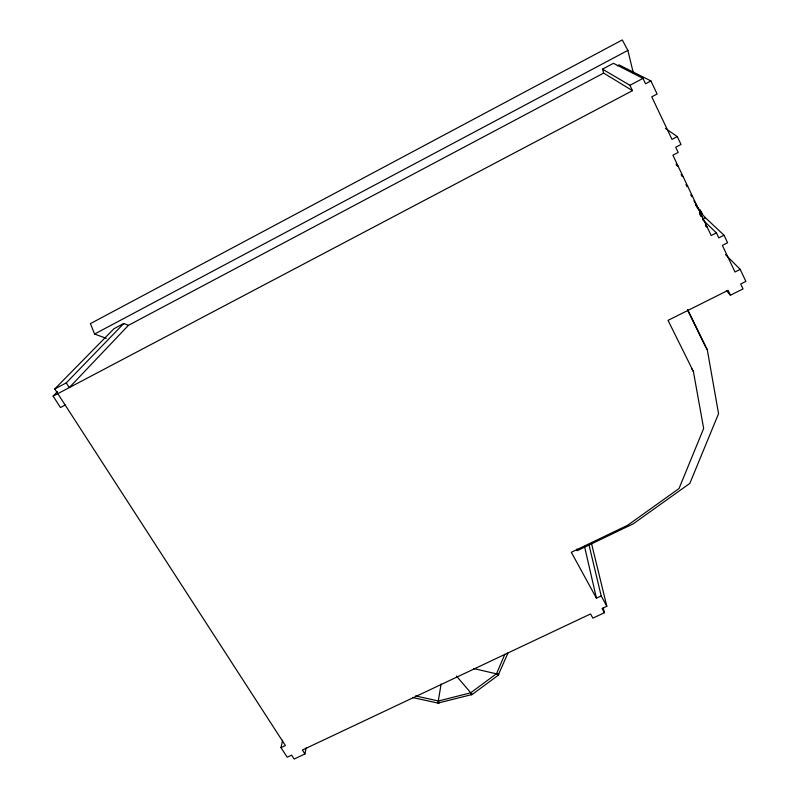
<?xml version="1.0" encoding="UTF-8"?>
<svg xmlns="http://www.w3.org/2000/svg" width="799" height="799" viewBox="0 0 799 799"><rect width="100%" height="100%" fill="white"/><g stroke="black" fill="none" stroke-linecap="round" stroke-linejoin="round"><path stroke-width="1.2" d="M699.115 209.797C702.591 210.826 703.01 218.876 699.195 209.708M700.004 209.777L700.124 210.417M412.564 697.527L437.942 703.07L441.128 683.924M282.616 740.333L280.968 747.614L287.191 757.212L291.605 755.125L294.142 759.05L304.928 753.966L306.107 747.894M415.55 695.959L438.521 700.983L470.681 692.813L496.579 673.667L504.838 654.251M437.942 703.07L472.229 694.471L498.127 675.335L508.104 652.733M128.419 325.353L69.273 387.605L66.247 382.901L123.805 323.495L128.419 325.353L603.654 73.089L632.488 90.657L53.104 396.134L60.484 407.52L65.168 405.053M53.104 396.134L57.438 391.66M280.968 747.614L285.393 745.517L54.761 388.963L113.957 328.729L123.805 323.495M701.302 212.035L699.415 212.983M94.582 334.042L627.864 50.387L622.281 39.95L90.437 323.615L94.582 334.042L106.277 338.347M603.654 73.089L602.476 69.163L613.472 63.321L642.995 78.392L645.552 83.775L650.915 80.939L657.118 94.012L651.754 96.829L671.979 139.376L677.292 136.609L681.018 144.469L675.704 147.226L678.191 152.449L672.888 155.196L677.282 164.414L676.623 164.764L677.242 166.052L677.902 165.713L682.276 174.891L681.617 175.241L682.236 176.529L682.895 176.189L687.1 185.008L686.441 185.348L687.05 186.626L687.709 186.287L691.894 195.066L691.235 195.405L691.844 196.684L692.503 196.344L696.668 205.083L696.009 205.423L696.618 206.691L697.277 206.362L701.422 215.061L700.773 215.39L701.372 216.659L702.031 216.329L706.306 225.308L705.657 225.638L706.256 226.896L706.915 226.566L711.17 235.505L716.403 232.849L718.79 237.872L724.024 235.226L727.579 242.746L722.356 245.393L735 271.99L740.204 269.383L745.896 281.408L740.713 284.005L743.04 288.908L730.436 295.211L726.361 290.596M617.257 65.868L619.045 64.919L650.915 80.939M54.761 388.963L66.247 382.901M602.476 69.163L629.922 85.293L642.995 78.392M700.284 215.191L700.164 214.132M702.491 219.236L705.407 217.757L724.024 235.226M730.436 295.211L728.089 290.317L668.034 320.359L693.382 371.475L703.659 428.464L679.03 488.529L627.624 525.273L571.325 552.289L596.444 598.191L601.198 595.944L589.043 545.118M591.46 543.29L606.831 606.271L602.086 608.508L604.394 612.723L592.868 618.156L590.551 613.952L302.392 750.031L304.928 753.966M473.557 668.503L498.866 674.416M701.812 213.563L700.304 210.836M665.487 128.419L677.292 136.609M675.994 164.145L677.902 165.713M681.048 174.621L682.895 176.189M685.862 184.679L687.709 186.287M690.736 194.756L692.503 196.344M695.579 204.794L697.277 206.362M702.031 216.329L700.204 214.891M702.641 219.685L716.403 232.849M705.347 225.058L706.915 226.566M725.472 254.571L740.204 269.383M456.379 675.994L472.229 694.471M496.579 673.667L498.127 675.335M705.407 217.757L702.77 214.811A47.96 4.305 63.5 0 1 693.902 200.859M700.433 214.472L700.244 213.403M706.036 347.825L707.255 349.582L718.551 413.692L689.827 483.405L633.207 523.834L577.198 550.721L576.828 548.983M697.018 207.151L698.346 209.248M691.534 368.469L693.382 371.475M601.198 595.944L606.831 606.271M700.453 214.621L701.103 216.169M699.674 212.224L699.974 212.824M687.619 309.523L707.255 349.582M687.579 310.162L705.497 346.716M629.922 85.293L632.488 90.657M438.521 700.983L439.19 703.05M470.681 692.813L471.34 694.89M627.864 50.387L633.397 73.248M603.255 607.929L604.394 612.723M584.488 546.316L596.444 598.191"/></g></svg>
